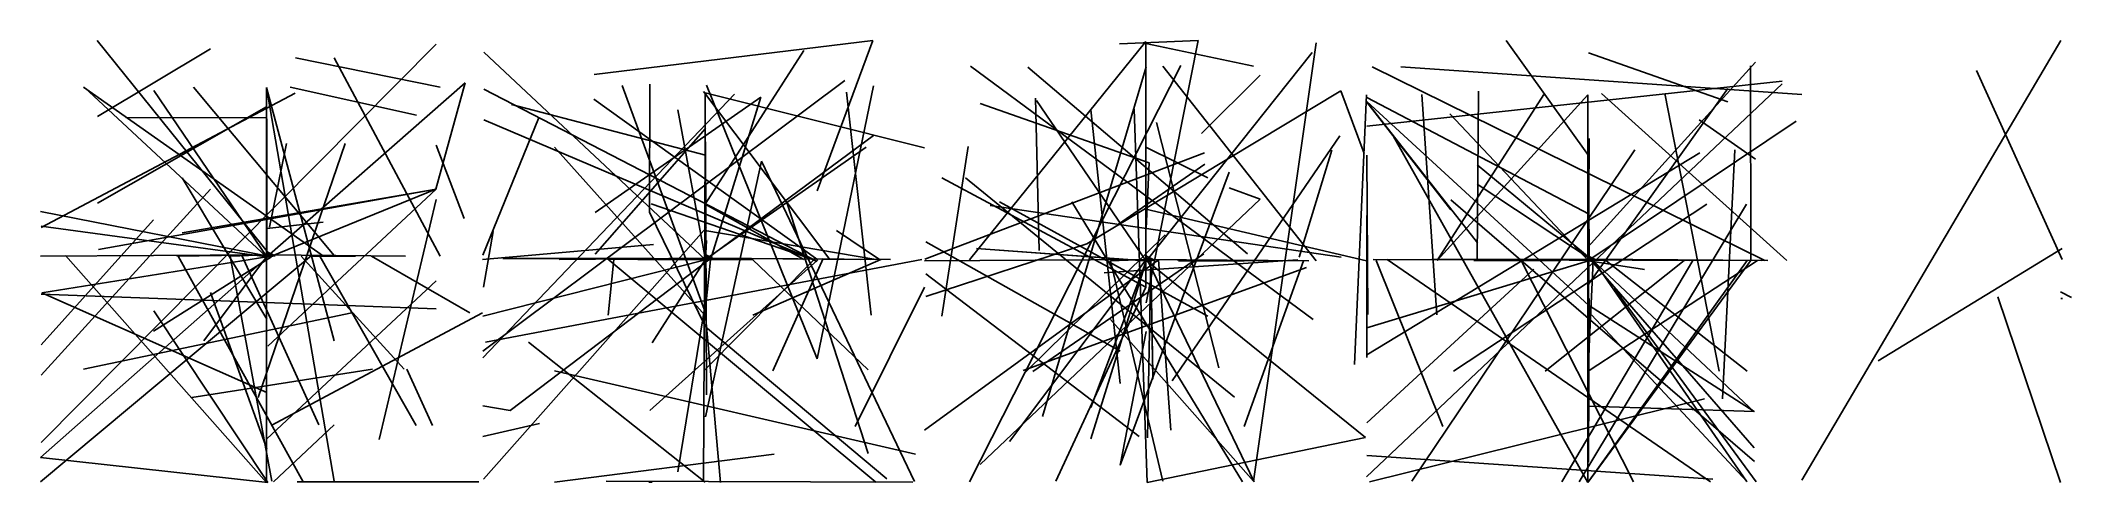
# Model space of a CAD drawing. Header units: metres. Extents: x 0 to 27.6, y 0 to 6.
import ezdxf

# ---------------------------------------------------------------- set-up
doc = ezdxf.new("R2010")
doc.units = ezdxf.units.M

msp = doc.modelspace()

# ---------------------------------------------------------------- linework, layer by layer
at = {"layer": 'MCD_Layer_0'}
for p, q in [((0.005799, 0.541858), (5.369563, 5.950987)), ((3.136844, 3.065008), (0.766252, 6)), ((2.304462, 5.887195), (0.772145, 4.970162)), ((6.015511, 5.84332), (9.029268, 3.023451)), ((7.51648, 5.540763), (11.29831, 6)), ((9.023451, 3.779799), (10.361462, 5.865479)), ((11.298218, 6), (10.541871, 3.96113)), ((15.00486, 5.986245), (12.610546, 3.022283)), ((14.646584, 5.957359), (15.714901, 6)), ((15.00486, 3.051811), (15.00486, 5.962769)), ((15.00486, 5.962769), (16.466392, 5.651536)), ((15.714718, 6), (15.010362, 2.437781)), ((17.264007, 5.839615), (15.010637, 3.00486)), ((17.318569, 5.968547), (16.466392, 0.017423)), ((21.013816, 4.4376), (19.89737, 6)), ((21.013816, 5.833387), (22.905402, 5.169229)), ((23.913985, 0.031945), (27.429629, 6)), ((3.462164, 5.764568), (5.42503, 5.369657)), ((3.984473, 5.764662), (5.42503, 3.070901)), ((15.482623, 5.663365), (12.610546, 0.005685)), ((12.624943, 5.651444), (17.279505, 2.212471)), ((16.385878, 3.104539), (13.403851, 5.639707)), ((13.602017, 0.894177), (15.010454, 5.644383)), ((15.237964, 5.651536), (17.318569, 3.010637)), ((16.560018, 5.531316), (15.761761, 4.73746)), ((18.076835, 5.64566), (23.411668, 3.013816)), ((23.913985, 5.26984), (18.467985, 5.645752)), ((21.008032, 3.193372), (23.281498, 5.708266)), ((23.217148, 5.657502), (23.220361, 3.013816)), ((26.285084, 5.59413), (27.444962, 3.027647)), ((3.45384, 5.284071), (0.005893, 3.462164)), ((0.583575, 5.36947), (3.840427, 3.070901)), ((3.065008, 3.065008), (0.593396, 5.36947)), ((1.538303, 5.320176), (3.070901, 3.065008)), ((2.075578, 5.369563), (3.984473, 3.08278)), ((3.065008, 5.363764), (3.984473, 1.921429)), ((3.065008, 3.136844), (3.065008, 5.363764)), ((3.065008, 5.363764), (3.984473, 0.017772)), ((3.065008, 3.136844), (3.065008, 5.363764)), ((5.764568, 5.42503), (3.070901, 3.065008)), ((3.38799, 5.369657), (5.105042, 4.986437)), ((5.363764, 3.984473), (5.764662, 5.42503)), ((6.003878, 1.7834), (10.919952, 5.457298)), ((9.418983, 5.273382), (6.003878, 1.693011)), ((10.541871, 3), (6.015511, 5.340689)), ((9.029268, 2.304404), (7.894377, 5.388884)), ((8.267104, 3.66919), (8.272828, 5.406426)), ((9, 5.309944), (10.713046, 3.029268)), ((9.023451, 3.094359), (9.023451, 5.292494)), ((9.023451, 5.292494), (12, 4.541871)), ((9.040901, 5.397009), (10.541686, 1.678515)), ((11.310036, 5.384083), (10.541963, 1.678515)), ((10.942295, 5.298218), (11.276983, 2.27292)), ((14.206694, 3.237964), (17.651536, 5.318569)), ((17.968547, 4.466392), (17.651536, 5.318569)), ((18, 5.264007), (17.839615, 1.602109)), ((18, 0.076835), (23.64566, 5.411668)), ((23.645752, 5.450773), (18.005783, 4.836829)), ((18.751274, 5.269748), (18.956534, 2.273466)), ((20.40694, 5.269748), (18.961307, 3.013724)), ((21.008032, 5.264057), (18.961307, 3.013724)), ((19.504016, 3.022445), (19.521458, 5.311975)), ((21.008032, 3.078533), (21.008032, 5.264057)), ((21.013816, 2.691513), (22.905219, 5.348511)), ((21.193372, 5.281498), (23.708266, 3.013816)), ((22.78836, 1.509799), (22.052417, 5.281498)), ((3.065008, 5.100178), (0.772051, 3.791975)), ((6.393777, 5.132952), (9.029268, 4.442157)), ((7.510756, 5.206906), (10.553688, 3.022713)), ((9.779799, 5.233589), (7.528298, 3.663374)), ((8.651002, 5.057889), (9.029268, 3.023451)), ((9.094359, 3.023451), (9.779799, 5.233589)), ((15.051811, 4.339019), (12.756901, 5.147272)), ((13.508024, 5.218799), (13.555066, 3.149014)), ((13.51967, 5.187529), (15.010637, 3.00486)), ((14.259147, 5.060706), (14.658505, 1.341311)), ((15.022283, 0), (14.846309, 5.067309)), ((18, 5.171341), (19.509708, 3.252031)), ((18.0056, 5.229173), (21.025474, 3.644375)), ((18.005691, 5.171341), (21.013724, 2.40694)), ((19.145454, 3.702483), (18.005783, 5.161794)), ((19.133704, 5.00436), (21.013816, 3.008032)), ((1.155084, 4.953606), (3.070901, 4.953045)), ((3.070807, 4.935927), (3.070807, 3.065008)), ((6.760041, 4.942295), (6.003785, 3.084941)), ((6.015511, 4.922999), (10.541963, 3)), ((7.528114, 3.099437), (9.029176, 4.806297)), ((11.309944, 4.713046), (9.029268, 3.023451)), ((15.998258, 1.555158), (15.149014, 4.888583)), ((17.639707, 4.707382), (15.362769, 1.379826)), ((21.008032, 0), (18.365631, 4.70565)), ((21.008032, 3.008032), (23.833387, 4.905402)), ((23.281498, 4.388948), (22.517832, 4.923578)), ((4.13647, 4.603405), (2.952203, 1.155084)), ((3.109064, 3.465812), (3.339631, 4.603405)), ((5.369657, 4.580301), (5.752689, 3.583575)), ((9.023451, 2.267104), (6.977195, 4.553688)), ((9.023451, 4.536146), (9, 0.015511)), ((11.206906, 4.553688), (9.022713, 3.029176)), ((9.023451, 3.094359), (9.023451, 4.536146)), ((9.023451, 3.094359), (9.023451, 4.536146)), ((9.023451, 3.094359), (9.023451, 4.536146)), ((9.029176, 4.623673), (9.040993, 1.189364)), ((15.803026, 4.47602), (12.005685, 3.032462)), ((12.235488, 2.259331), (12.592481, 4.559927)), ((15.00486, 3.075287), (15.00486, 4.554241)), ((15.00486, 4.554241), (15.848602, 4.137368)), ((17.531316, 4.512976), (17.089042, 3.057497)), ((18.0056, 4.444669), (18.017442, 2.278515)), ((18.005691, 1.732685), (22.529398, 4.476982)), ((21.644375, 4.51774), (18.617249, 0.017442)), ((21.025474, 4.671134), (21.013816, 3.008032)), ((22.836829, 1.133704), (23.00436, 4.517832)), ((3.070901, 2.216631), (1.921336, 4.13647)), ((9.785338, 4.361462), (9.029176, 0.891053)), ((9.785615, 4.361462), (11.865479, 0.013572)), ((15.00486, 2.652728), (12.235488, 4.137368)), ((16.211004, 1.156075), (12.557634, 4.137368)), ((15.808803, 4.319762), (14.634938, 3.507199)), ((14.658505, 0.235488), (16.137368, 4.211004)), ((15.051811, 4.339019), (15.010546, 3.44961)), ((21.078533, 3.008032), (19.504016, 4.312205)), ((0.005893, 1.456459), (2.304462, 3.983818)), ((5.369657, 3.984473), (0.784024, 3.163034)), ((5.369657, 3.984473), (1.921429, 3.38799)), ((3.08278, 1.851277), (5.369563, 3.984473)), ((3.112899, 3.065008), (5.363764, 3.984473)), ((16.560018, 3.848602), (16.137368, 3.998258)), ((21.078533, 3.008032), (19.504016, 4.052417)), ((3.136844, 3.065008), (0, 3.677953)), ((3.065008, 3.136844), (3.065008, 3.83126)), ((4.597512, 0.583575), (5.36947, 3.840427)), ((8.267104, 3.66919), (9.029176, 2.110608)), ((10.442157, 3.040993), (8.289724, 3.785431)), ((9.023451, 3.779799), (10.361462, 3.029176)), ((10.135168, 3.785615), (11.233589, 0.393777)), ((12.756901, 0.241541), (16.559927, 3.848602)), ((12.894177, 3.761669), (17.656946, 3.057588)), ((15.848602, 2.259331), (13.017973, 3.808712)), ((16.319762, 0.005685), (13.998808, 3.808712)), ((15.00486, 3.075287), (15.00486, 3.709124)), ((15.00486, 3.709124), (18, 3.010362)), ((18.0056, 1.696149), (18.0056, 3.626383)), ((19.145454, 3.837242), (23.26984, 0.281544)), ((22.622757, 3.777482), (19.184468, 1.509708)), ((23.161794, 3.777482), (20.890623, 0.005691)), ((1.532504, 3.565148), (0.005799, 1.868394)), ((0.005799, 3.481807), (3.070807, 3.065008)), ((3.070714, 3.450005), (3.837059, 3.535778)), ((6.013572, 2.651094), (6.145416, 3.407349)), ((9.040809, 3.460715), (6.015234, 0.042378)), ((11.34115, 3.029268), (9.016896, 3.418983)), ((11.388884, 3.029268), (10.806297, 3.418983)), ((15.26685, 3.362678), (13.379826, 1.507932)), ((21.02529, 3.436912), (21.025107, 3.008032)), ((0, 3.070901), (3.065008, 3.088953)), ((0, 0.005893), (3.677953, 3.082686)), ((0, 0.337106), (3.08278, 3.065008)), ((0, 0.337106), (3.08278, 3.065008)), ((0.017772, 2.574595), (3.070714, 3.065008)), ((3.065008, 0), (0.337106, 3.08278)), ((3.136844, 3.065008), (1.532504, 2.054719)), ((1.851277, 3.070807), (3.065008, 3.088953)), ((3.565148, 0.005799), (1.868394, 3.070807)), ((3.065008, 3.065008), (2.216631, 1.921336)), ((2.574595, 3.070714), (3.065008, 3.088953)), ((2.574595, 3.070714), (3.139837, 0.017398)), ((2.580675, 3.070807), (3.065008, 3.088953)), ((2.736414, 3.070807), (3.776073, 0.78393)), ((3.065008, 3.184735), (3.076981, 3.065008)), ((3.065008, 3.088953), (3.065008, 3.184735)), ((3.065008, 3.184735), (3.076981, 3.065008)), ((3.065008, 3.184735), (3.076981, 3.065008)), ((3.065008, 3.088953), (3.065008, 3.184735)), ((3.065008, 3.088953), (3.065008, 3.184735)), ((3.065008, 3.184735), (3.076981, 3.065008)), ((3.136844, 3.065008), (3.065008, 3.139837)), ((3.065008, 3.136844), (3.065008, 0.766252)), ((3.184735, 3.076981), (3.065008, 3.136844)), ((3.065008, 3.088953), (3.065008, 3.136844)), ((3.184735, 3.076981), (3.065008, 3.136844)), ((3.065008, 3.136844), (3.076981, 3.065008)), ((3.184735, 3.076981), (3.065008, 3.136844)), ((3.065008, 3.088953), (3.065008, 3.136844)), ((3.136844, 3.076981), (3.065008, 3.112899)), ((3.136844, 3.076981), (3.065008, 3.112899)), ((3.065008, 3.112899), (3.065008, 0)), ((4.953606, 3.070901), (3.065008, 3.088953)), ((3.065008, 3.065008), (3.088953, 3.065008)), ((3.070807, 3.065008), (3.088953, 3.065008)), ((3.070901, 3.065008), (3.088953, 3.065008)), ((3.070901, 3.065008), (3.088953, 3.065008)), ((3.070901, 3.065008), (3.088953, 3.065008)), ((3.070901, 3.065008), (3.088953, 3.065008)), ((3.076981, 3.065008), (3.136844, 3.065008)), ((3.076981, 3.065008), (3.112899, 3.065008)), ((3.076981, 3.065008), (3.136844, 3.065008)), ((3.076981, 3.065008), (3.136844, 3.065008)), ((3.076981, 3.065008), (3.112899, 3.065008)), ((3.088953, 3.065008), (3.184735, 3.076981)), ((3.088953, 3.065008), (3.184735, 3.076981)), ((3.088953, 3.065008), (3.184735, 3.076981)), ((3.088953, 3.065008), (3.184735, 3.076981)), ((3.088953, 3.065008), (3.136844, 3.076981)), ((3.535778, 3.070807), (4.935927, 1.538303)), ((3.653447, 3.070807), (4.276401, 3.070714)), ((5.100178, 0.772051), (3.791975, 3.070901)), ((5.82836, 2.304555), (4.492003, 3.070901)), ((8.319915, 3.229896), (6, 3.029268)), ((6.275598, 3.040809), (8.319915, 3.040809)), ((6.891053, 3.040716), (8.11264, 3.029083)), ((7.040809, 3.029083), (9.023451, 3.047087)), ((7.678515, 3.040901), (9.284, 3.029083)), ((11.340689, 0.003785), (7.693011, 3.040901)), ((9.023451, 3.141631), (9.035269, 3.023451)), ((9.023451, 3.047087), (9.023451, 3.141631)), ((9.023451, 3.141631), (9.035269, 3.023451)), ((9.023451, 3.047087), (9.023451, 3.141631)), ((9.023451, 3.047087), (9.023451, 3.141631)), ((9.023451, 3.141631), (9.035269, 3.023451)), ((9.023451, 3.047087), (9.023451, 3.141631)), ((9.023451, 3.141631), (9.035269, 3.023451)), ((9.023451, 3.047087), (9.023451, 3.141631)), ((9.141631, 3.035269), (9.023451, 3.094359)), ((9.141631, 3.035269), (9.023451, 3.094359)), ((9.141631, 3.035269), (9.023451, 3.094359)), ((9.023451, 3.094359), (9.035269, 3.023451)), ((9.141631, 3.035269), (9.023451, 3.094359)), ((9.141631, 3.035269), (9.023451, 3.094359)), ((9.023451, 3.094359), (9.023451, 3.023451)), ((9.094359, 3.035269), (9.023451, 3.070723)), ((9.460715, 3.040624), (9.023451, 3.047087)), ((11.132952, 3.029268), (9.023451, 3.047087)), ((11.540763, 3.029268), (9.023451, 3.047087)), ((11.273382, 3.029268), (9.023451, 3.047087)), ((9.099437, 3.029176), (9.023451, 3.047087)), ((9.040901, 3.284), (9.029083, 3.023451)), ((9.047087, 3.023451), (9.141631, 3.035269)), ((9.047087, 3.023451), (9.141631, 3.035269)), ((9.047087, 3.023451), (9.141631, 3.035269)), ((9.047087, 3.023451), (9.141631, 3.035269)), ((9.047087, 3.023451), (9.141631, 3.035269)), ((10.623673, 3.040993), (9.941003, 1.516573)), ((14.658322, 1.783677), (12.01724, 3.26685)), ((14.206694, 3.237964), (12.017423, 2.524072)), ((15.075287, 3.00486), (12.704264, 3.1779)), ((15.051811, 3.00486), (12.704264, 3.1779)), ((15.793306, 3.104448), (13.47116, 1.508024)), ((15.00486, 3.122238), (15.016598, 3.00486)), ((15.00486, 3.028336), (15.00486, 3.122238)), ((15.00486, 3.122238), (15.016598, 3.00486)), ((15.00486, 3.028336), (15.00486, 3.122238)), ((15.00486, 3.028336), (15.00486, 3.122238)), ((15.00486, 3.122238), (15.016598, 3.00486)), ((15.00486, 3.028336), (15.00486, 3.122238)), ((15.00486, 3.122238), (15.016598, 3.00486)), ((15.122238, 3.016598), (15.00486, 3.075287)), ((15.00486, 3.075287), (15.00486, 2.652728)), ((15.122238, 3.016598), (15.00486, 3.075287)), ((15.00486, 3.075287), (15.016598, 3.00486)), ((15.122238, 3.016598), (15.00486, 3.075287)), ((15.122238, 3.016598), (15.00486, 3.075287)), ((15.00486, 3.075287), (15.00486, 2.652728)), ((15.00486, 3.028336), (15.00486, 3.075287)), ((15.075287, 3.016598), (15.00486, 3.051811)), ((15.075287, 3.016598), (15.00486, 3.051811)), ((21.008032, 1.718272), (21.025382, 3.267178)), ((21.008032, 3.125534), (21.019782, 3.008032)), ((21.008032, 3.031533), (21.008032, 3.125534)), ((21.008032, 3.125534), (21.019782, 3.008032)), ((21.008032, 3.031533), (21.008032, 3.125534)), ((21.008032, 3.031533), (21.008032, 3.125534)), ((21.008032, 3.125534), (21.019782, 3.008032)), ((21.008032, 3.031533), (21.008032, 3.125534)), ((21.008032, 3.125534), (21.019782, 3.008032)), ((21.125534, 3.019782), (21.008032, 3.078533)), ((21.008032, 3.078533), (21.008032, 3.008032)), ((21.125534, 3.019782), (21.008032, 3.078533)), ((21.125534, 3.019782), (21.008032, 3.078533)), ((21.008032, 3.078533), (21.019782, 3.008032)), ((21.008032, 3.078533), (21.008032, 0)), ((21.125534, 3.019782), (21.008032, 3.078533)), ((21.008032, 3.078533), (21.008032, 0)), ((21.125534, 3.019782), (21.008032, 3.078533)), ((21.008032, 3.078533), (21.008032, 0)), ((21.008032, 3.031533), (21.008032, 3.078533)), ((21.078533, 3.019782), (21.008032, 3.055033)), ((21.013724, 3.099647), (21.025382, 3.083674)), ((24.946898, 1.649501), (27.444962, 3.174475)), ((6.003508, 2.255747), (9.029083, 3.023451)), ((6.042378, 1.90638), (11.964916, 3.029268)), ((9.070723, 3.023451), (6.376235, 0.976826)), ((7.7834, 3.029083), (7.703998, 2.272736)), ((9.66919, 3.029176), (8.110608, 3.029083)), ((8.272828, 0.977195), (10.553688, 3.022713)), ((9.023451, 3.023451), (8.304404, 1.894377)), ((10.500877, 3.029176), (9.016896, 1.528114)), ((9.094359, 3.023451), (9.023451, 2.319915)), ((9.094359, 3.023451), (9.023451, 3.016896)), ((9.094359, 3.023451), (9.023451, 3.016896)), ((9.029176, 3.023451), (9.047087, 3.023451)), ((9.029176, 3.023451), (9.047087, 3.023451)), ((9.029176, 3.023451), (9.047087, 3.023451)), ((9.029268, 3.023451), (9.047087, 3.023451)), ((9.029268, 3.023451), (9.047087, 3.023451)), ((9.035269, 3.023451), (9.094359, 3.023451)), ((9.035269, 3.023451), (9.094359, 3.023451)), ((9.035269, 3.023451), (9.094359, 3.023451)), ((9.035269, 3.023451), (9.094359, 3.023451)), ((9.035269, 3.023451), (9.094359, 3.023451)), ((9.040716, 3.023451), (9.047087, 3.023451)), ((11.233589, 1.528298), (9.663374, 3.029176)), ((9.66919, 2.272828), (11.406426, 3.029268)), ((12, 3.010637), (15.00486, 3.028336)), ((12, 0.710041), (15.1779, 3.022283)), ((14.916552, 0.624943), (12.017331, 2.83182)), ((15.010546, 3.026502), (13.156075, 0.557634)), ((13.341311, 1.51967), (17.187529, 2.916735)), ((14.259331, 0.592481), (15.010546, 3.00486)), ((14.259331, 1.017973), (15.010546, 3.00486)), ((14.437781, 2.846034), (17.067309, 3.022192)), ((14.524072, 3.010454), (15.00486, 3.028336)), ((15.237964, 0.017423), (14.524072, 3.010454)), ((15.032462, 3.010637), (15.00486, 3.028336)), ((15.00486, 3.00486), (15.00486, 3.028336)), ((17.218799, 3.010546), (15.00486, 3.028336)), ((16.707382, 3.010637), (15.00486, 3.028336)), ((15.022283, 3.00486), (15.00486, 3.00486)), ((15.010362, 3.00486), (15.028336, 3.00486)), ((15.010546, 3.00486), (15.028336, 3.00486)), ((15.010637, 3.00486), (15.028336, 3.00486)), ((15.010637, 3.00486), (15.028336, 3.00486)), ((15.010637, 3.00486), (15.028336, 3.00486)), ((15.010637, 3.00486), (15.028336, 3.00486)), ((15.016598, 3.00486), (15.075287, 3.00486)), ((15.016598, 3.00486), (15.075287, 3.00486)), ((15.016598, 3.00486), (15.075287, 3.00486)), ((15.016598, 3.00486), (15.075287, 3.00486)), ((15.016598, 3.00486), (15.051811, 3.00486)), ((17.986245, 0.610546), (15.022283, 3.00486)), ((15.022283, 3.00486), (17.986245, 0.610546)), ((15.028336, 3.00486), (15.122238, 3.016598)), ((15.028336, 3.00486), (15.122238, 3.016598)), ((15.028336, 3.00486), (15.075287, 3.016598)), ((15.028336, 3.00486), (15.122238, 3.016598)), ((15.028336, 3.00486), (15.122238, 3.016598)), ((15.075287, 3.00486), (15.028336, 0.605777)), ((16.47602, 0.005685), (15.032462, 3.010637)), ((15.075287, 3.00486), (15.098762, 1.47116)), ((15.075287, 3.00486), (15.098762, 1.403851)), ((15.346355, 0.709766), (15.1779, 3.022283)), ((16.339019, 3.010546), (15.44961, 3.010546)), ((16.339019, 0.756901), (17.147272, 3.010637)), ((18.005691, 2.100427), (21.013632, 3.008032)), ((20.273466, 2.897783), (18.005691, 0.810942)), ((18.091522, 3.025382), (23.368339, 3.01354)), ((19.036857, 0.757608), (18.134667, 3.013724)), ((18.281544, 3.025474), (22.671134, 0.005783)), ((18.887135, 3.025199), (21.008032, 3.031533)), ((20.620186, 3.013632), (19.457016, 3.013448)), ((19.718272, 3.025382), (21.267178, 3.013632)), ((21.626383, 0.005691), (20.100427, 3.013632)), ((20.244825, 3.013632), (21.008032, 3.031533)), ((20.40694, 3.013724), (21.008032, 3.031533)), ((20.429155, 1.509524), (22.312205, 3.013724)), ((20.498187, 3.02529), (21.436912, 3.025107)), ((22.430165, 3.013724), (20.653968, 0.0056)), ((20.897783, 3.013724), (21.008032, 3.031533)), ((23.450773, 3.013816), (21.008032, 3.031533)), ((22.388948, 3.013816), (21.008032, 3.031533)), ((21.008032, 0), (23.229173, 3.025474)), ((21.008032, 3.008032), (21.099647, 3.025382)), ((21.008032, 0), (23.171341, 3.013724)), ((21.078533, 3.008032), (21.008032, 1.457016)), ((21.013632, 3.008032), (21.031533, 3.008032)), ((21.013724, 3.008032), (21.031533, 3.008032)), ((21.777482, 2.890623), (21.013724, 3.008032)), ((21.013724, 3.008032), (21.031533, 3.008032)), ((21.013724, 3.008032), (21.031533, 3.008032)), ((21.013816, 3.008032), (21.031533, 3.008032)), ((21.013816, 3.008032), (21.031533, 3.008032)), ((21.019782, 3.008032), (21.078533, 3.008032)), ((21.019782, 3.008032), (21.078533, 3.008032)), ((21.019782, 3.008032), (21.078533, 3.008032)), ((21.019782, 3.008032), (21.078533, 3.008032)), ((21.019782, 3.008032), (21.055033, 3.008032)), ((21.022445, 1.521458), (23.311975, 3.013724)), ((21.031533, 3.008032), (21.125534, 3.019782)), ((21.031533, 3.008032), (21.125534, 3.019782)), ((21.031533, 3.008032), (21.125534, 3.019782)), ((21.031533, 3.008032), (21.125534, 3.019782)), ((21.031533, 3.008032), (21.125534, 3.019782)), ((21.055033, 3.008032), (23.264057, 0.467985)), ((21.078533, 3.008032), (23.264057, 0.956534)), ((21.083674, 3.013724), (23.160141, 0.017258)), ((23.171341, 1.509708), (21.252031, 3.013724)), ((0.005799, 2.554953), (5.36947, 2.358806)), ((0.017398, 2.574595), (3.070714, 1.221121)), ((2.304555, 2.580675), (3.070807, 0.457301)), ((3.070807, 0.593396), (5.36947, 2.736414)), ((9.040809, 2.633367), (9.029083, 2.304404)), ((12, 2.651002), (11.057889, 0.760225)), ((15.00486, 2.652728), (13.783677, 0.01724)), ((21.013632, 0.275761), (21.02529, 2.498187)), ((21.364116, 2.63772), (23.293707, 0.005783)), ((27.423007, 0), (26.57456, 2.519902)), ((27.571695, 2.512817), (27.423007, 2.58716)), ((27.429977, 2.497948), (27.452745, 2.497948)), ((4.2272, 2.304555), (0.581049, 1.538303)), ((3.082686, 0), (1.538397, 2.329342)), ((3.130577, 0.772145), (6, 2.304555)), ((8.650909, 0.145416), (9.029176, 2.441049)), ((9.023451, 2.319915), (9.229896, 0)), ((16.466392, 0.017423), (14.524072, 2.212288)), ((21.013448, 2.244825), (21.013632, 1.722862)), ((23.264057, 0.961307), (21.013724, 2.40694)), ((23.169229, 0.005783), (21.056134, 2.273466)), ((9.029268, 2.11264), (11.487213, 0.04958)), ((15.010546, 2.049335), (14.658414, 0.235488)), ((21.013724, 0.887135), (21.025199, 2.054987)), ((9.022713, 0.003785), (6.622657, 1.906472)), ((4.507343, 1.538397), (2.054719, 1.155084)), ((4.970162, 1.538303), (5.320176, 0.772145)), ((11.877851, 0.382052), (6.976826, 1.51648)), ((18.04342, 0.005783), (22.591362, 1.133704)), ((6.376235, 0.976826), (6.003785, 1.040809)), ((23.269748, 0.961307), (21.013724, 1.036857)), ((3.984473, 0.784024), (3.163034, 0.005893)), ((6.003785, 0.622657), (6.771951, 0.800849)), ((17.986245, 0.610546), (15.022283, 0)), ((0, 0.337106), (3.08278, 0)), ((9.96113, 0.381959), (6.976826, 0.003785)), ((18.005783, 0.365631), (22.70565, 0.04342)), ((5.950987, 0.005799), (3.481807, 0.005799)), ((7.678515, 0.015511), (11.84332, 0.003878)), ((8.304404, 0.003508), (8.255747, 0.003693))]:
    msp.add_line(p, q, dxfattribs=at)

doc.saveas('drawing.dxf')
